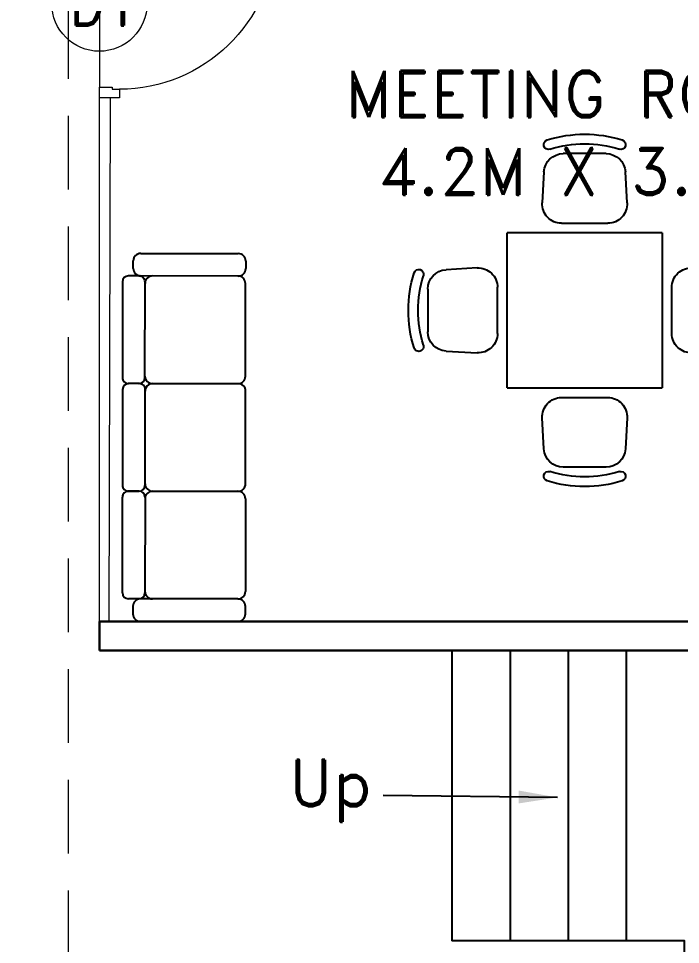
# Model space of a CAD drawing. Header units: inches. Extents: x -605 to 2991212, y -2872845 to 0.
# Drawn here: x 2177172 to 2180589, y -2669154 to -2664371 of the extents above; entities that cross this region are included whole.
import ezdxf

# ---------------------------------------------------------------- set-up
doc = ezdxf.new("R2010")
doc.units = ezdxf.units.IN
doc.header["$LTSCALE"] = 600
doc.header["$MEASUREMENT"] = 0
doc.linetypes.add('DASHED', pattern=[19.05, 12.7, -6.35])
for name, color, linetype in [('50 - FURNITURE', 47, 'Continuous'), ('NOITHAT', 21, 'Continuous'), ('see level', 2, 'Continuous'), ('SnT-DIMENSION', 7, 'Continuous'), ('SnT-DIMS2', 7, 'Continuous'), ('SnT-ROAD', 25, 'Continuous')]:
    doc.layers.add(name, color=color, linetype=linetype)
for name, color, linetype, lineweight in [('FURNITURE', 23, 'Continuous', 9), ('object dash', 250, 'DASHED', 5), ('TEXT', 7, 'Continuous', 0), ('WALLS', 7, 'Continuous', 30)]:
    doc.layers.add(name, color=color, linetype=linetype, lineweight=lineweight)
doc.styles.add('PV_ROMAND', font='romand.shx')
doc.styles.add('ROMAND', font='romand.shx')
doc.styles.add('ROMANS', font='arial.ttf')
doc.dimstyles.new('SnT', dxfattribs={"dimtxt": 2.5, "dimasz": 1, "dimexe": 1, "dimexo": 1, "dimgap": 1, "dimtad": 1, "dimdec": 0, "dimzin": 0, "dimdsep": 46, "dimtxsty": 'ROMANS', "dimblk": 'L1', "dimcen": 1, "dimclrd": 1, "dimclre": 1, "dimadec": 0, "dimazin": 0, "dimtfac": 1, "dimtdec": 0, "dimtmove": 0, "dimatfit": 3, "dimldrblk": 'LL1', "dimfxl": 1, "dimtolj": 1, "dimtzin": 0, "dimarcsym": 0})

# ---------------------------------------------------------------- blocks, each defined once
blk = doc.blocks.new('SF 33')
at = {"layer": '50 - FURNITURE', "linetype": 'Continuous'}
for p, q in [((765748.8, 334712.7), (765761.6, 334749.3)), ((765810.9, 334773.1), (766286, 334607.2)), ((765673.4, 334665.2), (765510.6, 334198.9)), ((765764.1, 334666.4), (765712.9, 334684.3)), ((766247.7, 334497.4), (765772.6, 334663.4)), ((765620.3, 334160.6), (765783.1, 334626.9)), ((766309.8, 334557.8), (766297, 334521.2)), ((766112.6, 333996.9), (766270.3, 334448.5)), ((765491.3, 334140), (765328.5, 333673.7)), ((765582, 334141.1), (765530.8, 334159)), ((765646.7, 334118.6), (766063.3, 333973.1)), ((765438.2, 333635.3), (765601, 334101.6)), ((765930.5, 333471.6), (766088.2, 333923.3)), ((765398.7, 333616.3), (765347.5, 333634.2)), ((765347.5, 333634.2), (765398.7, 333616.3)), ((765145.1, 333148.8), (765308, 333615.1)), ((765464.6, 333593.3), (765881.1, 333447.8)), ((765417.7, 333576.8), (765254.9, 333110.5)), ((765904.9, 333398.4), (765747.1, 332946.8)), ((765215.4, 333091.4), (765164.2, 333109.3)), ((765173.3, 333065.1), (765169.1, 333053)), ((765697.8, 332922.9), (765222.7, 333088.9)), ((765169.1, 333053), (765160.6, 333028.5)), ((765184.4, 332979.1), (765659.5, 332813.2)), ((765708.8, 332837), (765721.6, 332873.6))]:
    blk.add_line(p, q, dxfattribs=at)
for centre, radius, start, end in [((765798.2, 334736.5), 38.7, 70.7445, 160.7445), ((765702.7, 334655), 31, 70.7445, 160.7445), ((765785.4, 334700), 38.7, 160.7445, 250.7445), ((765753.9, 334637.1), 31, 340.7445, 70.7445), ((765817.2, 334606.8), 38.7, 70.7445, 160.7445), ((766273.2, 334570.6), 38.7, 340.7445, 70.7445), ((766233.7, 334461.3), 38.7, 340.7445, 70.7445), ((766260.5, 334534), 38.7, 250.7445, 340.7445), ((765520.5, 334129.7), 31, 70.7445, 160.7445), ((765539.8, 334188.7), 31, 160.7445, 250.7445), ((765591.1, 334170.8), 31, 250.7445, 340.7445), ((765659.5, 334155.1), 38.7, 160.7445, 250.7445), ((765571.8, 334111.8), 31, 340.7445, 70.7445), ((765635, 334081.5), 38.7, 70.7445, 160.7445), ((766076, 334009.7), 38.7, 250.7445, 340.7445), ((766051.6, 333936), 38.7, 340.7445, 70.7445), ((765337.3, 333604.9), 31, 70.7515, 160.7515), ((765357.7, 333663.4), 31, 160.7445, 250.7445), ((765408.9, 333645.5), 31, 250.7445, 340.7445), ((765477.3, 333629.9), 38.7, 160.7445, 250.7445), ((765388.5, 333587), 31, 340.7515, 70.7515), ((765451.8, 333556.7), 38.7, 70.7515, 160.7515), ((765893.9, 333484.4), 38.7, 250.7445, 340.7445), ((765868.3, 333411.2), 38.7, 340.7515, 70.7515), ((765174.4, 333138.6), 31, 160.7515, 250.7515), ((765225.6, 333120.7), 31, 250.7515, 340.7515), ((765294, 333105), 38.7, 160.7515, 250.7515), ((765209.9, 333052.3), 38.7, 70.7515, 160.7515), ((765197.1, 333015.7), 38.7, 160.7515, 250.7515), ((765710.6, 332959.5), 38.7, 250.7515, 340.7515), ((765685, 332886.4), 38.7, 340.7515, 70.7515), ((765672.2, 332849.8), 38.7, 250.7515, 340.7515)]:
    blk.add_arc(centre, radius, start, end, dxfattribs=at)
blk = doc.blocks.new('table-5')
at = {"color": 0, "linetype": 'ByBlock'}
for p, q in [((-0.5104, 0.41), (-0.2896, 0.41)), ((-0.6191, 0.1555), (-0.6102, 0.3155)), ((-0.1898, 0.3155), (-0.1809, 0.1555)), ((-0.2807, 0.05), (-0.5193, 0.05)), ((0, 0), (-0.8, 0)), ((-0.8, -0.8), (-0.8, 0)), ((0, 0), (0, -0.8)), ((-1.1155, -0.1898), (-0.9555, -0.1809)), ((0.3155, -0.1898), (0.1555, -0.1809)), ((-0.85, -0.2807), (-0.85, -0.5193)), ((0.05, -0.2807), (0.05, -0.5193)), ((-1.21, -0.5104), (-1.21, -0.2896)), ((0.41, -0.5104), (0.41, -0.2896)), ((-0.9555, -0.6191), (-1.1155, -0.6102)), ((0.1555, -0.6191), (0.3155, -0.6102)), ((-0.8, -0.8), (0, -0.8)), ((-0.2807, -0.85), (-0.5193, -0.85)), ((-0.6191, -0.9555), (-0.6102, -1.1155)), ((-0.1898, -1.1155), (-0.1809, -0.9555)), ((-0.5104, -1.21), (-0.2896, -1.21))]:
    blk.add_line(p, q, dxfattribs=at)
for centre, radius, start, end in [((-0.5866, 0.4565), 0.025, 107.3656, 287.3656), ((-0.4, -0.1401), 0.6501, 72.6344, 107.3656), ((-0.2134, 0.4565), 0.025, 252.6344, 72.6344), ((-0.4, -0.1401), 0.6001, 72.6344, 107.3656), ((-0.5104, 0.31), 0.1, 90, 176.8202), ((-0.2896, 0.31), 0.1, 3.1798, 90), ((-0.5193, 0.15), 0.1, 176.8202, 270), ((-0.2807, 0.15), 0.1, 270, 3.1798), ((-1.2565, -0.2134), 0.025, 342.6344, 162.6344), ((-1.11, -0.2896), 0.1, 93.1798, 180), ((-0.95, -0.2807), 0.1, 0, 93.1798), ((0.15, -0.2807), 0.1, 86.8202, 180), ((0.31, -0.2896), 0.1, 360, 86.8202), ((0.4565, -0.2134), 0.025, 17.3656, 197.3656), ((-0.6599, -0.4), 0.6501, 162.6344, 197.3656), ((-0.6599, -0.4), 0.6001, 162.6344, 197.3656), ((-0.1401, -0.4), 0.6001, 342.6344, 17.3656), ((-0.1401, -0.4), 0.6501, 342.6344, 17.3656), ((-1.11, -0.5104), 0.1, 180, 266.8202), ((-0.95, -0.5193), 0.1, 266.8202, 0), ((0.15, -0.5193), 0.1, 180, 273.1798), ((0.31, -0.5104), 0.1, 273.1798, 0), ((-1.2565, -0.5866), 0.025, 197.3656, 17.3656), ((0.4565, -0.5866), 0.025, 162.6344, 342.6344), ((-0.5193, -0.95), 0.1, 90, 183.1798), ((-0.2807, -0.95), 0.1, 356.8202, 90), ((-0.5104, -1.11), 0.1, 183.1798, 270), ((-0.2896, -1.11), 0.1, 270, 356.8202), ((-0.5866, -1.2565), 0.025, 72.6344, 252.6344), ((-0.4, -0.6599), 0.6001, 252.6344, 287.3656), ((-0.2134, -1.2565), 0.025, 287.3656, 107.3656), ((-0.4, -0.6599), 0.6501, 252.6344, 287.3656)]:
    blk.add_arc(centre, radius, start, end, dxfattribs=at)
blk = doc.blocks.new('L1')
at = {"color": 1}
blk.add_line((0, -1), (0, 1), dxfattribs=at)
blk.add_solid([(-2, 0.333), (-2, -0.333), (0, 0)], dxfattribs=at)
blk = doc.blocks.new('LL1')
at = {"color": 1}
blk.add_solid([(-2, 0.333), (-2, -0.333), (0, 0)], dxfattribs=at)
blk = doc.blocks.new('D1')
at = {"layer": 'TEXT'}
blk.add_circle((2456730.2, -2276732.2), 245.7, dxfattribs=at)
at = {"layer": 'TEXT', "insert": (2456573, -2276639.1), "char_height": 206.12, "attachment_point": 1, "style": 'PV_ROMAND'}
blk.add_mtext('D1', dxfattribs=at)
blk = doc.blocks.new('door1')
at = {"layer": 'FURNITURE', "ltscale": 10}
blk.add_line((-29102.45, -2427.68), (-29134.02, -2427.68), dxfattribs=at)
for points in [[(-29103.25, -2391.1), (-29103.25, -2423.54), (-29102.22, -2423.54), (-29102.22, -2391.1)], [(-29134.02, -2425.03), (-29134.47, -2425.03), (-29134.47, -2423.52), (-29136.24, -2423.52), (-29136.24, -2427.68), (-29134.02, -2427.68)], [(-29102.45, -2425.03), (-29102.01, -2425.03), (-29102.01, -2423.52), (-29100.24, -2423.52), (-29100.24, -2427.68), (-29102.45, -2427.68)]]:
    blk.add_lwpolyline(points, close=True, dxfattribs=at)
blk.add_arc((-29102.22, -2423.52), 32.24, 91.8346, 180, dxfattribs=at)

msp = doc.modelspace()

# ---------------------------------------------------------------- linework, layer by layer
at = {"layer": 'NOITHAT', "linetype": 'Continuous'}
for p, q in [((2179409.2, -2667635), (2179409.2, -2669135)), ((2179709.2, -2667635), (2179709.2, -2669135)), ((2180009.2, -2667635), (2180009.2, -2669135)), ((2180309.2, -2667635), (2180309.2, -2669135))]:
    msp.add_line(p, q, dxfattribs=at)
msp.add_lwpolyline([(2179409.2, -2672435), (2180609.2, -2672435), (2180609.2, -2669135), (2179409.2, -2669135)], dxfattribs=at)
at = {"layer": 'object dash', "color": 1, "ltscale": 0.05}
msp.add_lwpolyline([(2177801.9, -2717261.6), (2177429, -2717261.6), (2177429, -2626488), (2177801.9, -2626488)], dxfattribs=at)
at = {"layer": 'see level', "color": 4, "linetype": 'ByBlock', "lineweight": 20}
for points in [[(2177589.2, -2667485), (2177589.2, -2664781)], [(2177639.2, -2667485), (2177647.2, -2664781)]]:
    msp.add_lwpolyline(points, dxfattribs=at)
at = {"layer": 'WALLS', "linetype": 'ByBlock'}
for p, q in [((2181739.2, -2667485), (2177589.2, -2667485)), ((2177589.2, -2667485), (2177589.2, -2667635)), ((2182109.2, -2667635), (2177589.2, -2667635)), ((2179109.2, -2667635), (2182109.2, -2667635))]:
    msp.add_line(p, q, dxfattribs=at)

# ---------------------------------------------------------------- block references
at = {"linetype": 'ByBlock', "rotation": 19.18705718539515}
msp.add_blockref('SF 33', (1564556.5, -3233447.5), dxfattribs=at)
msp.add_blockref('SF 33', (1564556.5, -3233447.5), dxfattribs=at)
at = {"layer": '50 - FURNITURE', "xscale": -1000, "yscale": 1000, "zscale": 1000, "rotation": 89.99999999999991}
msp.add_blockref('table-5', (2179694.4, -2666278.9), dxfattribs=at)
at = {"layer": 'FURNITURE', "xscale": -25.00000000023497, "yscale": 25.00000000023497, "zscale": 25.00000000023497, "rotation": 270}
msp.add_blockref('door1', (2238281.1, -1936375), dxfattribs=at)
at = {"layer": 'SnT-ROAD', "color": 4, "linetype": 'ByBlock'}
msp.add_blockref('D1', (-279141, -387562.5), dxfattribs=at)

# ---------------------------------------------------------------- texts
at = {"layer": 'SnT-DIMENSION', "linetype": 'ByBlock', "char_height": 240, "attachment_point": 3, "style": 'ROMAND'}
for s, insert, width in [('\\A1;\\pxqc;MEETING ROOM\\P4.2M X 3.0M', (2181832.1, -2664641.5), 3535.29), ('\\A1;\\pxqc;Up', (2180486.7, -2668199.9), 3407.38)]:
    msp.add_mtext(s, dxfattribs=dict(at, insert=insert, width=width))

# ---------------------------------------------------------------- leaders
at = {"layer": 'SnT-DIMS2'}
msp.add_leader([(2179953.5, -2668394.3), (2179053.6, -2668384.4)], dimstyle='SnT', override={"dimscale": 100, "dimtxt": 2.5, "dimtmove": 2}, dxfattribs=at)

doc.saveas('drawing.dxf')
